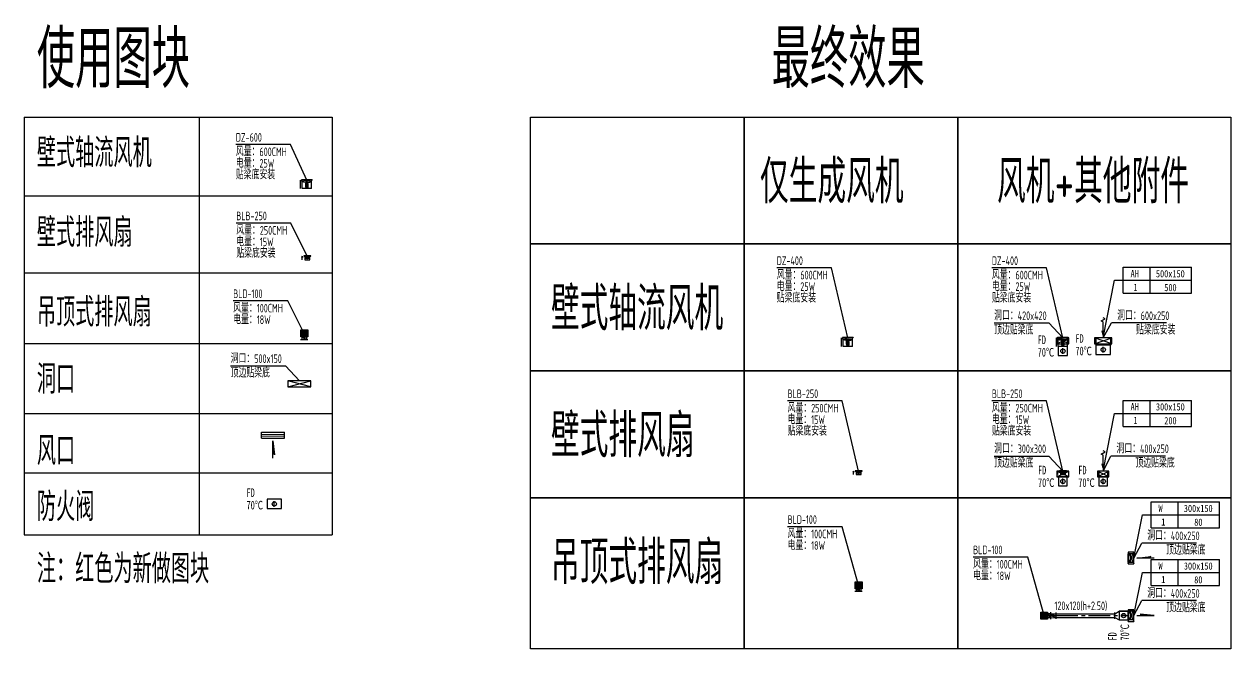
# Model space of a CAD drawing. Header units: millimetres. Extents: x 1637 to 339553, y 1785 to 98458.
# Drawn here: x 186645 to 228555, y 43020 to 64707 of the extents above; entities that cross this region are included whole.
import ezdxf
from ezdxf.enums import TextEntityAlignment as Align

# ---------------------------------------------------------------- set-up
doc = ezdxf.new("R2010")
doc.units = ezdxf.units.MM
doc.header["$LTSCALE"] = 1000
doc.linetypes.add('CENTER2', pattern=[1.125, 0.75, -0.125, 0.125, -0.125])
doc.linetypes.add('HIDDEN2', pattern=[0.1875, 0.125, -0.0625])
doc.layers.add('AI-注释', color=3, linetype='Continuous', plot=False)
doc.layers.add('H-DUCT-VENT-MID', color=252, linetype='CENTER2', plot=False)
for name, color, linetype in [('H-DAPP-AAPP', 3, 'Continuous'), ('H-DAPP-ADAMP', 11, 'Continuous'), ('H-DAPP-GRIL', 11, 'Continuous'), ('H-DIMS-DUCT', 7, 'Continuous'), ('H-DUCT-VENT', 2, 'Continuous'), ('H-EQUP-FANS', 4, 'Continuous'), ('H-FANS-DIMS', 7, 'Continuous'), ('H-HOLE', 7, 'Continuous'), ('h-hole-dims', 7, 'Continuous')]:
    doc.layers.add(name, color=color, linetype=linetype)
doc.styles.add('TH-STYLE1', font='Stfangso_1.ttf', dxfattribs={"width": 0.7})
doc.styles.add('TH-STYLE3', font='tssdeng.shx', dxfattribs={"width": 0.8, "bigfont": 'tssdchn.shx'})
doc.dimstyles.new('TH-DIM100', dxfattribs={"dimscale": 100, "dimtxt": 2.5, "dimasz": 1, "dimexe": 2, "dimexo": 3, "dimgap": 1.5, "dimtad": 1, "dimdec": 3, "dimdsep": 46, "dimtxsty": 'TH-STYLE1', "dimblk": 'ARCHTICK', "dimcen": 0, "dimclrd": 256, "dimclre": 256, "dimclrt": 256, "dimazin": 2, "dimtfac": 1, "dimtdec": 3, "dimtofl": 0, "dimtmove": 0, "dimatfit": 3, "dimfxl": 0.18, "dimtolj": 1, "dimtzin": 0, "dimlwd": -1, "dimlwe": -1, "dimarcsym": 0})

# ---------------------------------------------------------------- blocks, each defined once
blk = doc.blocks.new('*U113')
for p, q in [((-219, 0), (-234, -42)), ((-219, -295), (-219, 0)), ((-219, 0), (-205, -42)), ((183, 10), (-183, 10)), ((-183, 10), (-183, 0)), ((183, 0), (-183, 0)), ((-160, -295), (-160, 0)), ((183, 10), (183, 0)), ((160, -295), (-160, -295)), ((160, -295), (160, 0))]:
    blk.add_line(p, q)
at = {"color": 94}
for p, q in [((-19, -33), (-115, -39)), ((-115, -74), (-115, -39)), ((-18, -82), (-115, -74)), ((-48, -131), (48, -131)), ((-48, -220), (48, -220)), ((-40, -220), (-40, -131)), ((-39, -119), (-39, -105)), ((-34, -100), (34, -100)), ((-28, -252), (-28, -257)), ((-28, -257), (28, -257)), ((-23, -220), (-23, -131)), ((-19, -33), (-19, -48)), ((-19, -48), (19, -48)), ((-18, -100), (-18, -82)), ((0, -220), (0, -131)), ((18, -82), (115, -74)), ((18, -100), (18, -82)), ((19, -33), (115, -39)), ((19, -33), (19, -48)), ((23, -220), (23, -131)), ((28, -252), (28, -257)), ((39, -119), (39, -105)), ((40, -220), (40, -131)), ((115, -74), (115, -39))]:
    blk.add_line(p, q, dxfattribs=at)
blk.add_lwpolyline([(-28, -252), (28, -252, 0.414214), (48, -233), (48, -126, 0.414214), (41, -119), (-41, -119, 0.414214), (-48, -126), (-48, -233, 0.414214)], format="xyb", close=True, dxfattribs=at)
for centre, start, end in [((-34, -105), 89.9999, 180), ((34, -105), 0, 89.9999)]:
    blk.add_arc(centre, 5, start, end, dxfattribs=at)
at = {"layer": 'H-FANS-DIMS'}
for p, q in [((-566, 2432), (-2466, 2432)), ((0, 0), (-566, 2432))]:
    blk.add_line(p, q, dxfattribs=at)
at = {"layer": 'H-FANS-DIMS', "style": 'TH-STYLE3', "width": 0.7}
for tag, p in [('设备编号', (-2466, 2532)), ('风量', (-2466, 2032)), ('电量', (-2466, 1632)), ('标高', (-2466, 1232))]:
    blk.add_attdef(tag, p, '', height=300, dxfattribs=at)
blk = doc.blocks.new('*U132')
for p, q in [((-180, 0), (-195, -42)), ((-180, -120), (-180, 0)), ((-180, 0), (-165, -42))]:
    blk.add_line(p, q)
for points in [[(-120, 0), (120, 0), (120, 10), (-120, 10)], [(-88, -120), (88, -120), (88, 0), (-88, 0)]]:
    blk.add_lwpolyline(points, close=True)
at = {"color": 94}
blk.add_lwpolyline([(-12, -72), (13, -72), (13, -48), (-12, -48)], close=True, dxfattribs=at)
for centre, radius, start, end in [((-71, -60), 4.36, 115.3781, 244.6219), ((-40, -125), 76.1, 68.9106, 115.3781), ((-40, 5), 76.1, 244.6219, 291.0894), ((40, -125), 76.1, 64.6219, 111.0887), ((40, 5), 76.1, 248.9113, 295.3781), ((71, -60), 4.36, 295.3781, 64.6219)]:
    blk.add_arc(centre, radius, start, end, dxfattribs=at)
at = {"layer": 'H-FANS-DIMS'}
for p, q in [((-566, 2432), (-2466, 2432)), ((0, 0), (-566, 2432))]:
    blk.add_line(p, q, dxfattribs=at)
at = {"layer": 'H-FANS-DIMS', "style": 'TH-STYLE3', "width": 0.7}
for tag, p in [('设备编号', (-2466, 2532)), ('风量', (-2466, 2032)), ('电量', (-2466, 1632)), ('标高', (-2466, 1232))]:
    blk.add_attdef(tag, p, '', height=300, dxfattribs=at)
blk = doc.blocks.new('*U114')
for p, q in [((-219, 0), (-234, -42)), ((-219, -295), (-219, 0)), ((-219, 0), (-205, -42)), ((183, 10), (-183, 10)), ((-183, 10), (-183, 0)), ((183, 0), (-183, 0)), ((-160, -295), (-160, 0)), ((183, 10), (183, 0)), ((160, -295), (-160, -295)), ((160, -295), (160, 0))]:
    blk.add_line(p, q)
at = {"color": 94}
for p, q in [((-19, -33), (-115, -39)), ((-115, -74), (-115, -39)), ((-18, -82), (-115, -74)), ((-48, -131), (48, -131)), ((-48, -220), (48, -220)), ((-40, -220), (-40, -131)), ((-39, -119), (-39, -105)), ((-34, -100), (34, -100)), ((-28, -252), (-28, -257)), ((-28, -257), (28, -257)), ((-23, -220), (-23, -131)), ((-19, -33), (-19, -48)), ((-19, -48), (19, -48)), ((-18, -100), (-18, -82)), ((0, -220), (0, -131)), ((18, -82), (115, -74)), ((18, -100), (18, -82)), ((19, -33), (115, -39)), ((19, -33), (19, -48)), ((23, -220), (23, -131)), ((28, -252), (28, -257)), ((39, -119), (39, -105)), ((40, -220), (40, -131)), ((115, -74), (115, -39))]:
    blk.add_line(p, q, dxfattribs=at)
blk.add_lwpolyline([(-28, -252), (28, -252, 0.414214), (48, -233), (48, -126, 0.414214), (41, -119), (-41, -119, 0.414214), (-48, -126), (-48, -233, 0.414214)], format="xyb", close=True, dxfattribs=at)
for centre, start, end in [((-34, -105), 89.9999, 180), ((34, -105), 0, 89.9999)]:
    blk.add_arc(centre, 5, start, end, dxfattribs=at)
at = {"layer": 'H-FANS-DIMS'}
for p, q in [((-566, 2432), (-2466, 2432)), ((0, 0), (-566, 2432))]:
    blk.add_line(p, q, dxfattribs=at)
at = {"layer": 'H-FANS-DIMS', "style": 'TH-STYLE3', "width": 0.7}
for tag, p in [('设备编号', (-2466, 2532)), ('风量', (-2466, 2032)), ('电量', (-2466, 1632)), ('标高', (-2466, 1232))]:
    blk.add_attdef(tag, p, '', height=300, dxfattribs=at)
blk = doc.blocks.new('*U109')
blk.add_line((160, -260), (160, -60))
blk.add_lwpolyline([(0, -320), (320, -320), (320, 0), (0, 0)], close=True)
blk.add_circle((160, -160), 75)
at = {"style": 'TH-STYLE1', "width": 0.7}
for s, p in [('FD', (-714, 80)), ('70℃', (-714, -352))]:
    blk.add_text(s, height=300, dxfattribs=at).set_placement(p)
blk = doc.blocks.new('*U112')
blk.add_line((250, -260), (250, -60))
blk.add_lwpolyline([(0, -320), (500, -320), (500, 0), (0, 0)], close=True)
blk.add_circle((250, -160), 75)
at = {"style": 'TH-STYLE1', "width": 0.7}
for s, p in [('FD', (-714, 80)), ('70℃', (-714, -352))]:
    blk.add_text(s, height=300, dxfattribs=at).set_placement(p)
blk = doc.blocks.new('*U110')
blk.add_line((150, -260), (150, -60))
blk.add_lwpolyline([(0, -320), (300, -320), (300, 0), (0, 0)], close=True)
blk.add_circle((150, -160), 75)
at = {"style": 'TH-STYLE1', "width": 0.7}
for s, p in [('FD', (-714, 80)), ('70℃', (-714, -352))]:
    blk.add_text(s, height=300, dxfattribs=at).set_placement(p)
blk = doc.blocks.new('*U111')
blk.add_line((150, -260), (150, -60))
blk.add_lwpolyline([(0, -320), (300, -320), (300, 0), (0, 0)], close=True)
blk.add_circle((150, -160), 75)
at = {"style": 'TH-STYLE1', "width": 0.7}
for s, p in [('FD', (-714, 80)), ('70℃', (-714, -352))]:
    blk.add_text(s, height=300, dxfattribs=at).set_placement(p)
blk = doc.blocks.new('_ArchTick')
at = {"color": 0, "linetype": 'ByBlock', "const_width": 0.15}
blk.add_lwpolyline([(-0.5, -0.5), (0.5, 0.5)], dxfattribs=at)
blk = doc.blocks.new('*U121')
at = {"color": 94}
for p, q in [((-45, 45), (-120, 120)), ((0, 0), (0, 0)), ((120, 120), (45, 45)), ((-45, -45), (-120, -120)), ((45, -45), (120, -120))]:
    blk.add_line(p, q, dxfattribs=at)
at = {"color": 3, "linetype": 'HIDDEN2', "ltscale": 0.2}
for p in [(208, 53), (208, -53)]:
    blk.add_line(p, (155, 0), dxfattribs=at)
at = {"color": 3}
blk.add_line((220, 125), (220, -125), dxfattribs=at)
blk.add_lwpolyline([(120, 120), (120, -120), (-120, -120), (-120, 120)], close=True)
at = {"color": 94}
for points in [[(75, 75), (75, -75), (-75, -75), (-75, 75)], [(45, 45), (45, -45), (-45, -45), (-45, 45)], [(15, 15), (15, -15), (-15, -15), (-15, 15)]]:
    blk.add_lwpolyline(points, close=True, dxfattribs=at)
for points in [[(120, 75), (220, 75)], [(220, -75), (120, -75)]]:
    blk.add_lwpolyline(points)
at = {"color": 1, "linetype": 'HIDDEN2', "ltscale": 0.2}
blk.add_circle((155, 0), 25, dxfattribs=at)
at = {"layer": 'H-FANS-DIMS'}
for p, q in [((-566, 2032), (-2466, 2032)), ((0, 0), (-566, 2032))]:
    blk.add_line(p, q, dxfattribs=at)
at = {"layer": 'H-FANS-DIMS', "style": 'TH-STYLE3', "width": 0.7}
for tag, p in [('设备编号', (-2466, 2132)), ('风量', (-2466, 1632)), ('电量', (-2466, 1232))]:
    blk.add_attdef(tag, p, '', height=300, dxfattribs=at)
blk = doc.blocks.new('*U123')
at = {"color": 94}
for p, q in [((-45, 45), (-120, 120)), ((0, 0), (0, 0)), ((45, 45), (120, 120)), ((-45, -45), (-120, -120)), ((120, -120), (45, -45))]:
    blk.add_line(p, q, dxfattribs=at)
at = {"color": 3}
blk.add_line((125, -220), (-125, -220), dxfattribs=at)
at = {"color": 3, "linetype": 'HIDDEN2', "ltscale": 0.2}
for p in [(-53, -208), (53, -208)]:
    blk.add_line(p, (0, -155), dxfattribs=at)
blk.add_lwpolyline([(120, -120), (-120, -120), (-120, 120), (120, 120)], close=True)
at = {"color": 94}
for points in [[(75, -75), (-75, -75), (-75, 75), (75, 75)], [(45, -45), (-45, -45), (-45, 45), (45, 45)], [(15, -15), (-15, -15), (-15, 15), (15, 15)]]:
    blk.add_lwpolyline(points, close=True, dxfattribs=at)
for points in [[(-75, -220), (-75, -120)], [(75, -120), (75, -220)]]:
    blk.add_lwpolyline(points)
at = {"color": 1, "linetype": 'HIDDEN2', "ltscale": 0.2}
blk.add_circle((0, -155), 25, dxfattribs=at)
at = {"layer": 'H-FANS-DIMS'}
for p, q in [((-566, 2032), (-2466, 2032)), ((0, 0), (-566, 2032))]:
    blk.add_line(p, q, dxfattribs=at)
at = {"layer": 'H-FANS-DIMS', "style": 'TH-STYLE3', "width": 0.7}
for tag, p in [('设备编号', (-2466, 2132)), ('风量', (-2466, 1632)), ('电量', (-2466, 1232))]:
    blk.add_attdef(tag, p, '', height=300, dxfattribs=at)
blk = doc.blocks.new('*U118')
for p, q in [((-150, 0), (-150, 200)), ((-150, 200), (150, 200)), ((-150, 125), (150, 125)), ((-150, 0), (150, 0)), ((150, 0), (150, 200))]:
    blk.add_line(p, q)
at = {"const_width": 25}
blk.add_lwpolyline([(-150, 63), (150, 63)], dxfattribs=at)
blk.add_lwpolyline([(0, -100), (0, -700), (51, -219), (0, -400)])
blk = doc.blocks.new('*U70')
for p, q in [((3, 4.51), (26.67, 4.51)), ((3, -4.51), (3, 4.51)), ((12.33, -4.51), (12.33, 4.51)), ((26.67, -4.51), (26.67, 4.51)), ((0, 0), (26.67, 0)), ((3, -4.51), (26.67, -4.51))]:
    blk.add_line(p, q)
at = {"style": 'TH-STYLE1'}
for tag, width, p, p2 in [('风口名称', 1.412473, (4.15, 1.09), (11.84, 1.09)), ('尺寸', 0.728677, (13.71, 0.9), (25.99, 0.9))]:
    blk.add_attdef(tag, text='', height=2.5, dxfattribs=dict(at, width=width)).set_placement(p, p2, align=Align.FIT)
at = {"style": 'TH-STYLE1', "width": 0.8}
for tag, p in [('数量', (7.22, -4.43)), ('风量', (18.79, -4.51))]:
    blk.add_attdef(tag, text='', height=2.5, dxfattribs=at).set_placement(p, align=Align.BOTTOM_CENTER)
blk = doc.blocks.new('*U124')
for p, q in [((-210, -200), (210, 0)), ((210, -200), (-210, 0))]:
    blk.add_line(p, q)
blk.add_lwpolyline([(-210, -200), (210, -200), (210, 0), (-210, 0)], close=True)
at = {"layer": 'h-hole-dims'}
for p in [(-2388, 521), (0, 0)]:
    blk.add_line(p, (-488, 521), dxfattribs=at)
at = {"layer": 'h-hole-dims', "style": 'TH-STYLE3', "width": 0.7}
for tag, p in [('洞口尺寸', (-2388, 621)), ('标高', (-2388, 121))]:
    blk.add_attdef(tag, p, '', height=300, dxfattribs=at)
blk = doc.blocks.new('*U125')
for p, q in [((-200, -200), (200, 0)), ((200, -200), (-200, 0))]:
    blk.add_line(p, q)
blk.add_lwpolyline([(-200, -200), (200, -200), (200, 0), (-200, 0)], close=True)
at = {"layer": 'h-hole-dims'}
for p in [(0, 0), (2169, 521)]:
    blk.add_line(p, (269, 521), dxfattribs=at)
at = {"layer": 'h-hole-dims', "style": 'TH-STYLE3', "width": 0.7}
for tag, p in [('洞口尺寸', (492, 621)), ('标高', (1119, 121))]:
    blk.add_attdef(tag, p, '', height=300, dxfattribs=at)
blk = doc.blocks.new('*U126')
for p, q in [((-300, -200), (300, 0)), ((300, -200), (-300, 0))]:
    blk.add_line(p, q)
blk.add_lwpolyline([(-300, -200), (300, -200), (300, 0), (-300, 0)], close=True)
at = {"layer": 'h-hole-dims'}
for p in [(0, 0), (2194, 521)]:
    blk.add_line(p, (294, 521), dxfattribs=at)
at = {"layer": 'h-hole-dims', "style": 'TH-STYLE3', "width": 0.7}
for tag, p in [('洞口尺寸', (516, 621)), ('标高', (1144, 121))]:
    blk.add_attdef(tag, p, '', height=300, dxfattribs=at)
blk = doc.blocks.new('*U127')
for p, q in [((-200, 200), (0, -200)), ((-200, -200), (0, 200))]:
    blk.add_line(p, q)
blk.add_lwpolyline([(-200, 200), (-200, -200), (0, -200), (0, 200)], close=True)
at = {"layer": 'h-hole-dims'}
for p in [(0, 0), (2169, 521)]:
    blk.add_line(p, (269, 521), dxfattribs=at)
at = {"layer": 'h-hole-dims', "style": 'TH-STYLE3', "width": 0.7}
for tag, p in [('洞口尺寸', (492, 621)), ('标高', (1119, 121))]:
    blk.add_attdef(tag, p, '', height=300, dxfattribs=at)
blk = doc.blocks.new('*U133')
for p, q in [((-180, 0), (-195, -42)), ((-180, -120), (-180, 0)), ((-180, 0), (-165, -42))]:
    blk.add_line(p, q)
for points in [[(-120, 0), (120, 0), (120, 10), (-120, 10)], [(-88, -120), (88, -120), (88, 0), (-88, 0)]]:
    blk.add_lwpolyline(points, close=True)
at = {"color": 94}
blk.add_lwpolyline([(-12, -72), (13, -72), (13, -48), (-12, -48)], close=True, dxfattribs=at)
for centre, radius, start, end in [((-71, -60), 4.36, 115.3781, 244.6219), ((-40, -125), 76.1, 68.9106, 115.3781), ((-40, 5), 76.1, 244.6219, 291.0894), ((40, -125), 76.1, 64.6219, 111.0887), ((40, 5), 76.1, 248.9113, 295.3781), ((71, -60), 4.36, 295.3781, 64.6219)]:
    blk.add_arc(centre, radius, start, end, dxfattribs=at)
at = {"layer": 'H-FANS-DIMS'}
for p, q in [((-566, 1150), (-2466, 1150)), ((0, 0), (-566, 1150))]:
    blk.add_line(p, q, dxfattribs=at)
at = {"layer": 'H-FANS-DIMS', "style": 'TH-STYLE3', "width": 0.7}
for tag, p in [('设备编号', (-2466, 1250)), ('风量', (-2466, 750)), ('电量', (-2466, 350)), ('标高', (-2466, -50))]:
    blk.add_attdef(tag, p, '', height=300, dxfattribs=at)
blk = doc.blocks.new('*U115')
for p, q in [((-219, 0), (-234, -42)), ((-219, -295), (-219, 0)), ((-219, 0), (-205, -42)), ((183, 10), (-183, 10)), ((-183, 10), (-183, 0)), ((183, 0), (-183, 0)), ((-160, -295), (-160, 0)), ((183, 10), (183, 0)), ((160, -295), (-160, -295)), ((160, -295), (160, 0))]:
    blk.add_line(p, q)
at = {"color": 94}
for p, q in [((-19, -33), (-115, -39)), ((-115, -74), (-115, -39)), ((-18, -82), (-115, -74)), ((-48, -131), (48, -131)), ((-48, -220), (48, -220)), ((-40, -220), (-40, -131)), ((-39, -119), (-39, -105)), ((-34, -100), (34, -100)), ((-28, -252), (-28, -257)), ((-28, -257), (28, -257)), ((-23, -220), (-23, -131)), ((-19, -33), (-19, -48)), ((-19, -48), (19, -48)), ((-18, -100), (-18, -82)), ((0, -220), (0, -131)), ((18, -82), (115, -74)), ((18, -100), (18, -82)), ((19, -33), (115, -39)), ((19, -33), (19, -48)), ((23, -220), (23, -131)), ((28, -252), (28, -257)), ((39, -119), (39, -105)), ((40, -220), (40, -131)), ((115, -74), (115, -39))]:
    blk.add_line(p, q, dxfattribs=at)
blk.add_lwpolyline([(-28, -252), (28, -252, 0.414214), (48, -233), (48, -126, 0.414214), (41, -119), (-41, -119, 0.414214), (-48, -126), (-48, -233, 0.414214)], format="xyb", close=True, dxfattribs=at)
for centre, start, end in [((-34, -105), 89.9999, 180), ((34, -105), 0, 89.9999)]:
    blk.add_arc(centre, 5, start, end, dxfattribs=at)
at = {"layer": 'H-FANS-DIMS'}
for p, q in [((-566, 1231), (-2466, 1231)), ((0, 0), (-566, 1231))]:
    blk.add_line(p, q, dxfattribs=at)
at = {"layer": 'H-FANS-DIMS', "style": 'TH-STYLE3', "width": 0.7}
for tag, p in [('设备编号', (-2466, 1331)), ('风量', (-2466, 831)), ('电量', (-2466, 431)), ('标高', (-2466, 31))]:
    blk.add_attdef(tag, p, '', height=300, dxfattribs=at)
blk = doc.blocks.new('*U122')
at = {"color": 94}
for p, q in [((-45, 45), (-120, 120)), ((0, 0), (0, 0)), ((45, 45), (120, 120)), ((-45, -45), (-120, -120)), ((120, -120), (45, -45))]:
    blk.add_line(p, q, dxfattribs=at)
at = {"color": 3}
blk.add_line((125, -220), (-125, -220), dxfattribs=at)
at = {"color": 3, "linetype": 'HIDDEN2', "ltscale": 0.2}
for p in [(-53, -208), (53, -208)]:
    blk.add_line(p, (0, -155), dxfattribs=at)
blk.add_lwpolyline([(120, -120), (-120, -120), (-120, 120), (120, 120)], close=True)
at = {"color": 94}
for points in [[(75, -75), (-75, -75), (-75, 75), (75, 75)], [(45, -45), (-45, -45), (-45, 45), (45, 45)], [(15, -15), (-15, -15), (-15, 15), (15, 15)]]:
    blk.add_lwpolyline(points, close=True, dxfattribs=at)
for points in [[(-75, -220), (-75, -120)], [(75, -120), (75, -220)]]:
    blk.add_lwpolyline(points)
at = {"color": 1, "linetype": 'HIDDEN2', "ltscale": 0.2}
blk.add_circle((0, -155), 25, dxfattribs=at)
at = {"layer": 'H-FANS-DIMS'}
for p, q in [((-566, 1125), (-2466, 1125)), ((0, 0), (-566, 1125))]:
    blk.add_line(p, q, dxfattribs=at)
at = {"layer": 'H-FANS-DIMS', "style": 'TH-STYLE3', "width": 0.7}
for tag, p in [('设备编号', (-2466, 1225)), ('风量', (-2466, 725)), ('电量', (-2466, 325))]:
    blk.add_attdef(tag, p, '', height=300, dxfattribs=at)
blk = doc.blocks.new('*U128')
for p, q in [((-400, -200), (400, 0)), ((400, -200), (-400, 0))]:
    blk.add_line(p, q)
blk.add_lwpolyline([(-400, -200), (400, -200), (400, 0), (-400, 0)], close=True)
at = {"layer": 'h-hole-dims'}
for p in [(-2388, 521), (0, 0)]:
    blk.add_line(p, (-488, 521), dxfattribs=at)
at = {"layer": 'h-hole-dims', "style": 'TH-STYLE3', "width": 0.7}
for tag, p in [('洞口尺寸', (-2388, 621)), ('标高', (-2388, 121))]:
    blk.add_attdef(tag, p, '', height=300, dxfattribs=at)
blk = doc.blocks.new('*U119')
for p, q in [((-400, 0), (-400, 200)), ((-400, 200), (400, 200)), ((-400, 125), (400, 125)), ((-400, 0), (400, 0)), ((400, 0), (400, 200))]:
    blk.add_line(p, q)
at = {"const_width": 25}
blk.add_lwpolyline([(-400, 63), (400, 63)], dxfattribs=at)
blk.add_lwpolyline([(0, -700), (0, -100), (51, -581), (0, -400)])
blk = doc.blocks.new('防火阀')
blk.add_line((250, -260), (250, -60))
blk.add_lwpolyline([(0, -320), (500, -320), (500, 0), (0, 0)], close=True)
blk.add_circle((250, -160), 75)
at = {"style": 'TH-STYLE1', "width": 0.7}
for s, p in [('FD', (-714, 80)), ('70℃', (-714, -352))]:
    blk.add_text(s, height=300, dxfattribs=at).set_placement(p)
blk = doc.blocks.new('*U116')
for p, q in [((-250, 0), (-250, 250)), ((-250, 0), (250, 0)), ((250, 0), (250, 250)), ((0, -100), (-39, -245)), ((0, -100), (0, -550)), ((0, -100), (39, -245)), ((65, -588), (-65, -662)), ((-65, -662), (0, -700)), ((0, -550), (65, -588))]:
    blk.add_line(p, q)
blk = doc.blocks.new('*U120')
for p, q in [((-150, 0), (-150, 200)), ((-150, 200), (150, 200)), ((-150, 125), (150, 125)), ((-150, 0), (150, 0)), ((150, 0), (150, 200))]:
    blk.add_line(p, q)
at = {"const_width": 25}
blk.add_lwpolyline([(-150, 63), (150, 63)], dxfattribs=at)
blk.add_lwpolyline([(0, -700), (0, -100), (51, -581), (0, -400)])
blk = doc.blocks.new('*U117')
for p, q in [((-150, 0), (-150, 200)), ((-150, 0), (150, 0)), ((150, 0), (150, 200)), ((0, -100), (-39, -245)), ((0, -100), (0, -550)), ((0, -100), (39, -245)), ((65, -588), (-65, -662)), ((-65, -662), (0, -700)), ((0, -550), (65, -588))]:
    blk.add_line(p, q)

msp = doc.modelspace()

# ---------------------------------------------------------------- linework, layer by layer
at = {"layer": 'AI-注释'}
for p, q in [((186645, 61481), (197343, 61481)), ((186645, 61481), (186645, 46979)), ((192727, 61481), (192727, 46979)), ((197343, 61481), (197343, 46979)), ((186645, 58747), (197343, 58747)), ((186645, 56072), (197343, 56072)), ((186645, 53626), (197343, 53626)), ((186645, 51196), (197343, 51196)), ((186645, 49131), (197343, 49131)), ((186645, 46979), (197343, 46979))]:
    msp.add_line(p, q, dxfattribs=at)
for points in [[(204228, 61481), (211650, 61481), (211650, 57075), (204228, 57075)], [(211650, 61481), (219073, 61481), (219073, 57075), (211650, 57075)], [(219073, 61481), (228555, 61481), (228555, 57075), (219073, 57075)], [(204228, 57075), (211650, 57075), (211650, 52669), (204228, 52669)], [(211650, 57075), (219073, 57075), (219073, 52669), (211650, 52669)], [(219073, 57075), (228555, 57075), (228555, 52669), (219073, 52669)], [(204228, 52669), (211650, 52669), (211650, 48263), (204228, 48263)], [(211650, 52669), (219073, 52669), (219073, 48263), (211650, 48263)], [(219073, 52669), (228555, 52669), (228555, 48263), (219073, 48263)], [(204228, 48263), (211650, 48263), (211650, 43020), (204228, 43020)], [(211650, 48263), (219073, 48263), (219073, 43020), (211650, 43020)], [(219073, 48263), (228555, 48263), (228555, 43020), (219073, 43020)]]:
    msp.add_lwpolyline(points, close=True, dxfattribs=at)
at = {"layer": 'H-DAPP-AAPP'}
for p, q in [((222490, 44063), (222490, 44283)), ((224520, 44063), (224520, 44283))]:
    msp.add_line(p, q, dxfattribs=at)
at = {"layer": 'H-DUCT-VENT'}
for p, q in [((222290, 44248), (222490, 44233)), ((222490, 44233), (222290, 44173)), ((222290, 44173), (222490, 44113)), ((222290, 44098), (222490, 44113)), ((222490, 44233), (224520, 44233)), ((222490, 44113), (224520, 44113)), ((224520, 44233), (224670, 44323)), ((224520, 44113), (224670, 44023)), ((224670, 44323), (224990, 44323)), ((224670, 44023), (224990, 44023))]:
    msp.add_line(p, q, dxfattribs=at)
at = {"layer": 'H-DUCT-VENT-MID'}
for p, q in [((222290, 44173), (222490, 44173)), ((222490, 44173), (224990, 44173))]:
    msp.add_line(p, q, dxfattribs=at)

# ---------------------------------------------------------------- block references
at = {"layer": 'H-DAPP-ADAMP'}
for name, p in [('*U109', (222561, 53519)), ('*U112', (223871, 53564)), ('*U111', (222571, 48994)), ('*U110', (223971, 48994)), ('防火阀', (195084, 48212))]:
    msp.add_blockref(name, p, dxfattribs=at)
at = {"layer": 'H-DAPP-ADAMP', "rotation": 90}
msp.add_blockref('*U111', (224670, 44023), dxfattribs=at)
at = {"layer": 'H-DAPP-GRIL'}
for name, p, rotation in [('*U116', (224121, 53814), 180), ('*U117', (224121, 49194), 180), ('*U120', (225190, 46173), 89.99999999999999), ('*U118', (225190, 44173), 89.99999999999999)]:
    msp.add_blockref(name, p, dxfattribs=dict(at, rotation=rotation))
msp.add_blockref('*U119', (195284, 50339), dxfattribs=at)
at = {"layer": 'H-DIMS-DUCT'}
ref = msp.add_blockref('*U70', (224519, 55814), dxfattribs=dict(at, xscale=100, yscale=100, zscale=100, rotation=8.537736462515939e-09))
ref.add_attrib('风口名称', 'AH', (225072, 55923), dxfattribs={"layer": '0', "height": 250, "style": 'TH-STYLE1', "width": 0.7})
ref.add_attrib('尺寸', '500x150', dxfattribs={"layer": '0', "height": 250, "style": 'TH-STYLE1', "width": 0.7}).set_placement((226453, 56040), align=Align.MIDDLE)
ref.add_attrib('数量', '1', dxfattribs={"layer": '0', "height": 250, "rotation": 0, "style": 'TH-STYLE1', "width": 0.8}).set_placement((225241, 55371), align=Align.BOTTOM_CENTER)
ref.add_attrib('风量', '500', dxfattribs={"layer": '0', "height": 250, "rotation": 0, "style": 'TH-STYLE1', "width": 0.8}).set_placement((226457, 55363), align=Align.BOTTOM_CENTER)
ref = msp.add_blockref('*U70', (224519, 51194), dxfattribs=dict(at, xscale=100, yscale=100, zscale=100, rotation=8.537736462515939e-09))
ref.add_attrib('风口名称', 'AH', (225072, 51302), dxfattribs={"layer": '0', "height": 250, "style": 'TH-STYLE1', "width": 0.7})
ref.add_attrib('尺寸', '300x150', dxfattribs={"layer": '0', "height": 250, "style": 'TH-STYLE1', "width": 0.7}).set_placement((226453, 51419), align=Align.MIDDLE)
ref.add_attrib('数量', '1', dxfattribs={"layer": '0', "height": 250, "rotation": 0, "style": 'TH-STYLE1', "width": 0.8}).set_placement((225241, 50751), align=Align.BOTTOM_CENTER)
ref.add_attrib('风量', '200', dxfattribs={"layer": '0', "height": 250, "rotation": 0, "style": 'TH-STYLE1', "width": 0.8}).set_placement((226457, 50742), align=Align.BOTTOM_CENTER)
ref = msp.add_blockref('*U70', (225488, 47669), dxfattribs=dict(at, xscale=100, yscale=100, zscale=100, rotation=8.537736462515939e-09))
ref.add_attrib('风口名称', 'W', (226041, 47777), dxfattribs={"layer": '0', "height": 250, "style": 'TH-STYLE1', "width": 0.7})
ref.add_attrib('尺寸', '300x150', dxfattribs={"layer": '0', "height": 250, "style": 'TH-STYLE1', "width": 0.7}).set_placement((227422, 47894), align=Align.MIDDLE)
ref.add_attrib('数量', '1', dxfattribs={"layer": '0', "height": 250, "rotation": 0, "style": 'TH-STYLE1', "width": 0.8}).set_placement((226210, 47226), align=Align.BOTTOM_CENTER)
ref.add_attrib('风量', '80', dxfattribs={"layer": '0', "height": 250, "rotation": 0, "style": 'TH-STYLE1', "width": 0.8}).set_placement((227425, 47217), align=Align.BOTTOM_CENTER)
ref = msp.add_blockref('*U70', (225488, 45669), dxfattribs=dict(at, xscale=100, yscale=100, zscale=100, rotation=8.537736462515939e-09))
ref.add_attrib('风口名称', 'W', (226041, 45777), dxfattribs={"layer": '0', "height": 250, "style": 'TH-STYLE1', "width": 0.7})
ref.add_attrib('尺寸', '300x150', dxfattribs={"layer": '0', "height": 250, "style": 'TH-STYLE1', "width": 0.7}).set_placement((227422, 45894), align=Align.MIDDLE)
ref.add_attrib('数量', '1', dxfattribs={"layer": '0', "height": 250, "rotation": 0, "style": 'TH-STYLE1', "width": 0.8}).set_placement((226210, 45226), align=Align.BOTTOM_CENTER)
ref.add_attrib('风量', '80', dxfattribs={"layer": '0', "height": 250, "rotation": 0, "style": 'TH-STYLE1', "width": 0.8}).set_placement((227425, 45217), align=Align.BOTTOM_CENTER)
at = {"layer": 'H-EQUP-FANS'}
for name, p, values in [('*U115', (196464, 59295), {'设备编号': 'DZ-600', '风量': '风量：600CMH', '电量': '电量：25W', '标高': '贴梁底安装'}), ('*U133', (196478, 56649), {'设备编号': 'BLB-250', '风量': '风量：250CMH', '电量': '电量：15W', '标高': '贴梁底安装'}), ('*U113', (215249, 53814), {'设备编号': 'DZ-400', '风量': '风量：600CMH', '电量': '电量：25W', '标高': '贴梁底安装'}), ('*U114', (222721, 53814), {'设备编号': 'DZ-400', '风量': '风量：600CMH', '电量': '电量：25W', '标高': '贴梁底安装'}), ('*U122', (196372, 53972), {'设备编号': 'BLD-100', '风量': '风量：100CMH', '电量': '电量：18W'}), ('*U132', (215626, 49194), {'设备编号': 'BLB-250', '风量': '风量：250CMH', '电量': '电量：15W', '标高': '贴梁底安装'}), ('*U132', (222721, 49194), {'设备编号': 'BLB-250', '风量': '风量：250CMH', '电量': '电量：15W', '标高': '贴梁底安装'}), ('*U123', (215626, 45226), {'设备编号': 'BLD-100', '风量': '风量：100CMH', '电量': '电量：18W'}), ('*U121', (222070, 44173), {'设备编号': 'BLD-100', '风量': '风量：100CMH', '电量': '电量：18W'})]:
    msp.add_blockref(name, p, dxfattribs=at).add_auto_attribs(values)
at = {"layer": 'H-HOLE'}
for name, p, values in [('*U124', (222721, 53814), {'洞口尺寸': '洞口：420x420', '标高': '顶边贴梁底'}), ('*U128', (196205, 52322), {'洞口尺寸': '洞口：500x150', '标高': '顶边贴梁底'}), ('*U124', (222721, 49194), {'洞口尺寸': '洞口：300x300', '标高': '顶边贴梁底'})]:
    msp.add_blockref(name, p, dxfattribs=at).add_auto_attribs(values)
ref = msp.add_blockref('*U126', (224121, 53814), dxfattribs=at)
ref.add_attrib('洞口尺寸', '洞口：600x250', (224605, 54435), dxfattribs={"layer": 'h-hole-dims', "height": 300, "style": 'TH-STYLE3', "width": 0.7})
ref.add_attrib('标高', '贴梁底安装', (225263, 53935), dxfattribs={"layer": 'h-hole-dims', "height": 300, "style": 'TH-STYLE3', "width": 0.7})
ref = msp.add_blockref('*U125', (224121, 49194), dxfattribs=at)
ref.add_attrib('洞口尺寸', '洞口：400x250', (224581, 49815), dxfattribs={"layer": 'h-hole-dims', "height": 300, "style": 'TH-STYLE3', "width": 0.7})
ref.add_attrib('标高', '顶边贴梁底', (225240, 49315), dxfattribs={"layer": 'h-hole-dims', "height": 300, "style": 'TH-STYLE3', "width": 0.7})
ref = msp.add_blockref('*U127', (225190, 46173), dxfattribs=at)
ref.add_attrib('洞口尺寸', '洞口：400x250', (225650, 46794), dxfattribs={"layer": 'h-hole-dims', "height": 300, "style": 'TH-STYLE3', "width": 0.7})
ref.add_attrib('标高', '顶边贴梁底', (226309, 46294), dxfattribs={"layer": 'h-hole-dims', "height": 300, "style": 'TH-STYLE3', "width": 0.7})
ref = msp.add_blockref('*U127', (225190, 44173), dxfattribs=at)
ref.add_attrib('洞口尺寸', '洞口：400x250', (225650, 44794), dxfattribs={"layer": 'h-hole-dims', "height": 300, "style": 'TH-STYLE3', "width": 0.7})
ref.add_attrib('标高', '顶边贴梁底', (226309, 44294), dxfattribs={"layer": 'h-hole-dims', "height": 300, "style": 'TH-STYLE3', "width": 0.7})

# ---------------------------------------------------------------- texts
at = {"layer": 'AI-注释', "color": 1, "style": 'TH-STYLE3', "width": 0.7}
for s, height, p in [('使用图块', 2000, (187087, 62494)), ('最终效果', 2000, (212606, 62494)), ('壁式轴流风机', 1000, (187087, 59740)), ('壁式排风扇', 1000, (187087, 56976)), ('吊顶式排风扇', 1000, (187087, 54210)), ('洞口', 1000, (187087, 51883)), ('风口', 1000, (187087, 49397)), ('注：红色为新做图块', 1000, (187087, 45299))]:
    msp.add_text(s, height=height, dxfattribs=at).set_placement(p)
at = {"layer": 'AI-注释', "style": 'TH-STYLE3', "width": 0.7}
for s, height, p in [('仅生成风机', 1500, (212201, 58487)), ('风机+其他附件', 1500, (220434, 58487)), ('壁式轴流风机', 1500, (204940, 54081)), ('壁式排风扇', 1500, (204940, 49674)), ('防火阀', 1000, (187087, 47456)), ('吊顶式排风扇', 1500, (204940, 45268))]:
    msp.add_text(s, height=height, dxfattribs=at).set_placement(p)
at = {"layer": 'H-DIMS-DUCT', "style": 'TH-STYLE3', "width": 0.7}
msp.add_text('120x120(h+2.50)', height=300, dxfattribs=at).set_placement((222429, 44365))

# ---------------------------------------------------------------- leaders
at = {"layer": 'H-DIMS-DUCT'}
for points in [[(224121, 53814), (224519, 55814)], [(224121, 49194), (224519, 51194)], [(225190, 46173), (225488, 47669)], [(225190, 44173), (225488, 45669)]]:
    msp.add_leader(points, dimstyle='TH-DIM100', dxfattribs=at)

doc.saveas('drawing.dxf')
